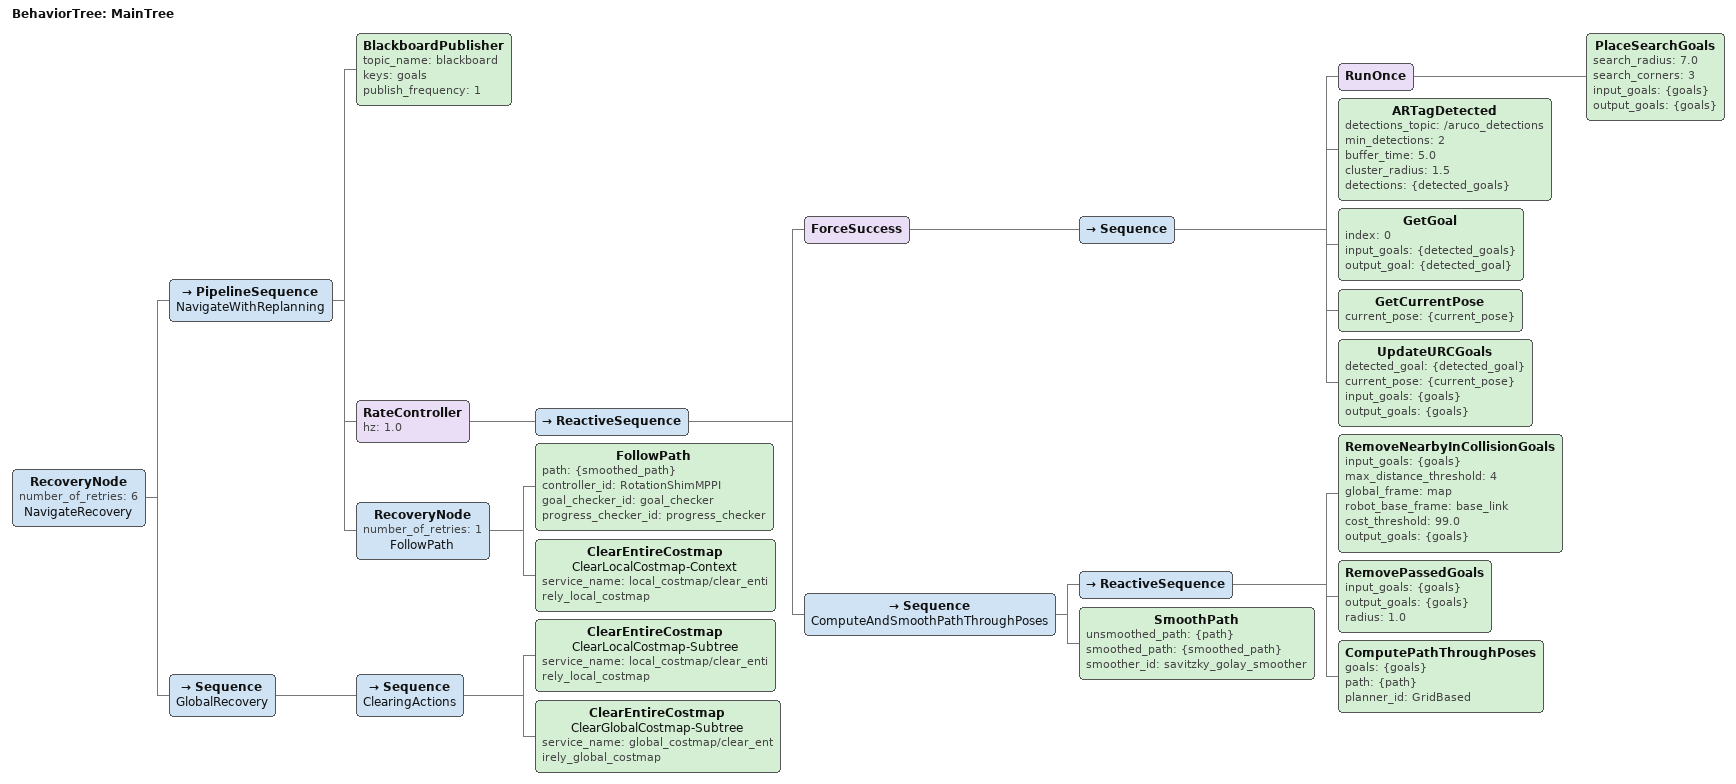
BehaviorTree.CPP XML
<root BTCPP_format="4" main_tree_to_execute="MainTree">
  <BehaviorTree ID="MainTree">
    <RecoveryNode number_of_retries="6" name="NavigateRecovery">
      <PipelineSequence name="NavigateWithReplanning">
        <BlackboardPublisher topic_name="blackboard" keys="goals" publish_frequency="1"/>
        <RateController hz="1.0">
          <ReactiveSequence>
            <ForceSuccess>
              <Sequence>
                <RunOnce>
                  <PlaceSearchGoals search_radius="7.0" search_corners="3" input_goals="{goals}" output_goals="{goals}"/>
                </RunOnce>
                <ARTagDetected detections_topic="/aruco_detections" min_detections="2" buffer_time="5.0" cluster_radius="1.5" detections="{detected_goals}"/>
                <GetGoal index="0" input_goals="{detected_goals}" output_goal="{detected_goal}"/>
                <GetCurrentPose current_pose="{current_pose}"/>
                <UpdateURCGoals detected_goal="{detected_goal}" current_pose="{current_pose}" input_goals="{goals}" output_goals="{goals}"/>
              </Sequence>
            </ForceSuccess>
            <Sequence name="ComputeAndSmoothPathThroughPoses">
              <ReactiveSequence>
                <RemoveNearbyInCollisionGoals input_goals="{goals}" max_distance_threshold="4" global_frame="map" robot_base_frame="base_link" cost_threshold="99.0" output_goals="{goals}"/>
                <RemovePassedGoals input_goals="{goals}" output_goals="{goals}" radius="1.0"/>
                <ComputePathThroughPoses goals="{goals}" path="{path}" planner_id="GridBased"/>
              </ReactiveSequence>
              <SmoothPath unsmoothed_path="{path}" smoothed_path="{smoothed_path}" smoother_id="savitzky_golay_smoother"/>
            </Sequence>
          </ReactiveSequence>
        </RateController>
        <RecoveryNode number_of_retries="1" name="FollowPath">
          <FollowPath path="{smoothed_path}" controller_id="RotationShimMPPI" goal_checker_id="goal_checker" progress_checker_id="progress_checker"/>
          <ClearEntireCostmap name="ClearLocalCostmap-Context" service_name="local_costmap/clear_entirely_local_costmap"/>
        </RecoveryNode>
      </PipelineSequence>
      <Sequence name="GlobalRecovery">
        <Sequence name="ClearingActions">
          <ClearEntireCostmap name="ClearLocalCostmap-Subtree" service_name="local_costmap/clear_entirely_local_costmap"/>
          <ClearEntireCostmap name="ClearGlobalCostmap-Subtree" service_name="global_costmap/clear_entirely_global_costmap"/>
        </Sequence>
      </Sequence>
    </RecoveryNode>
  </BehaviorTree>
</root>
